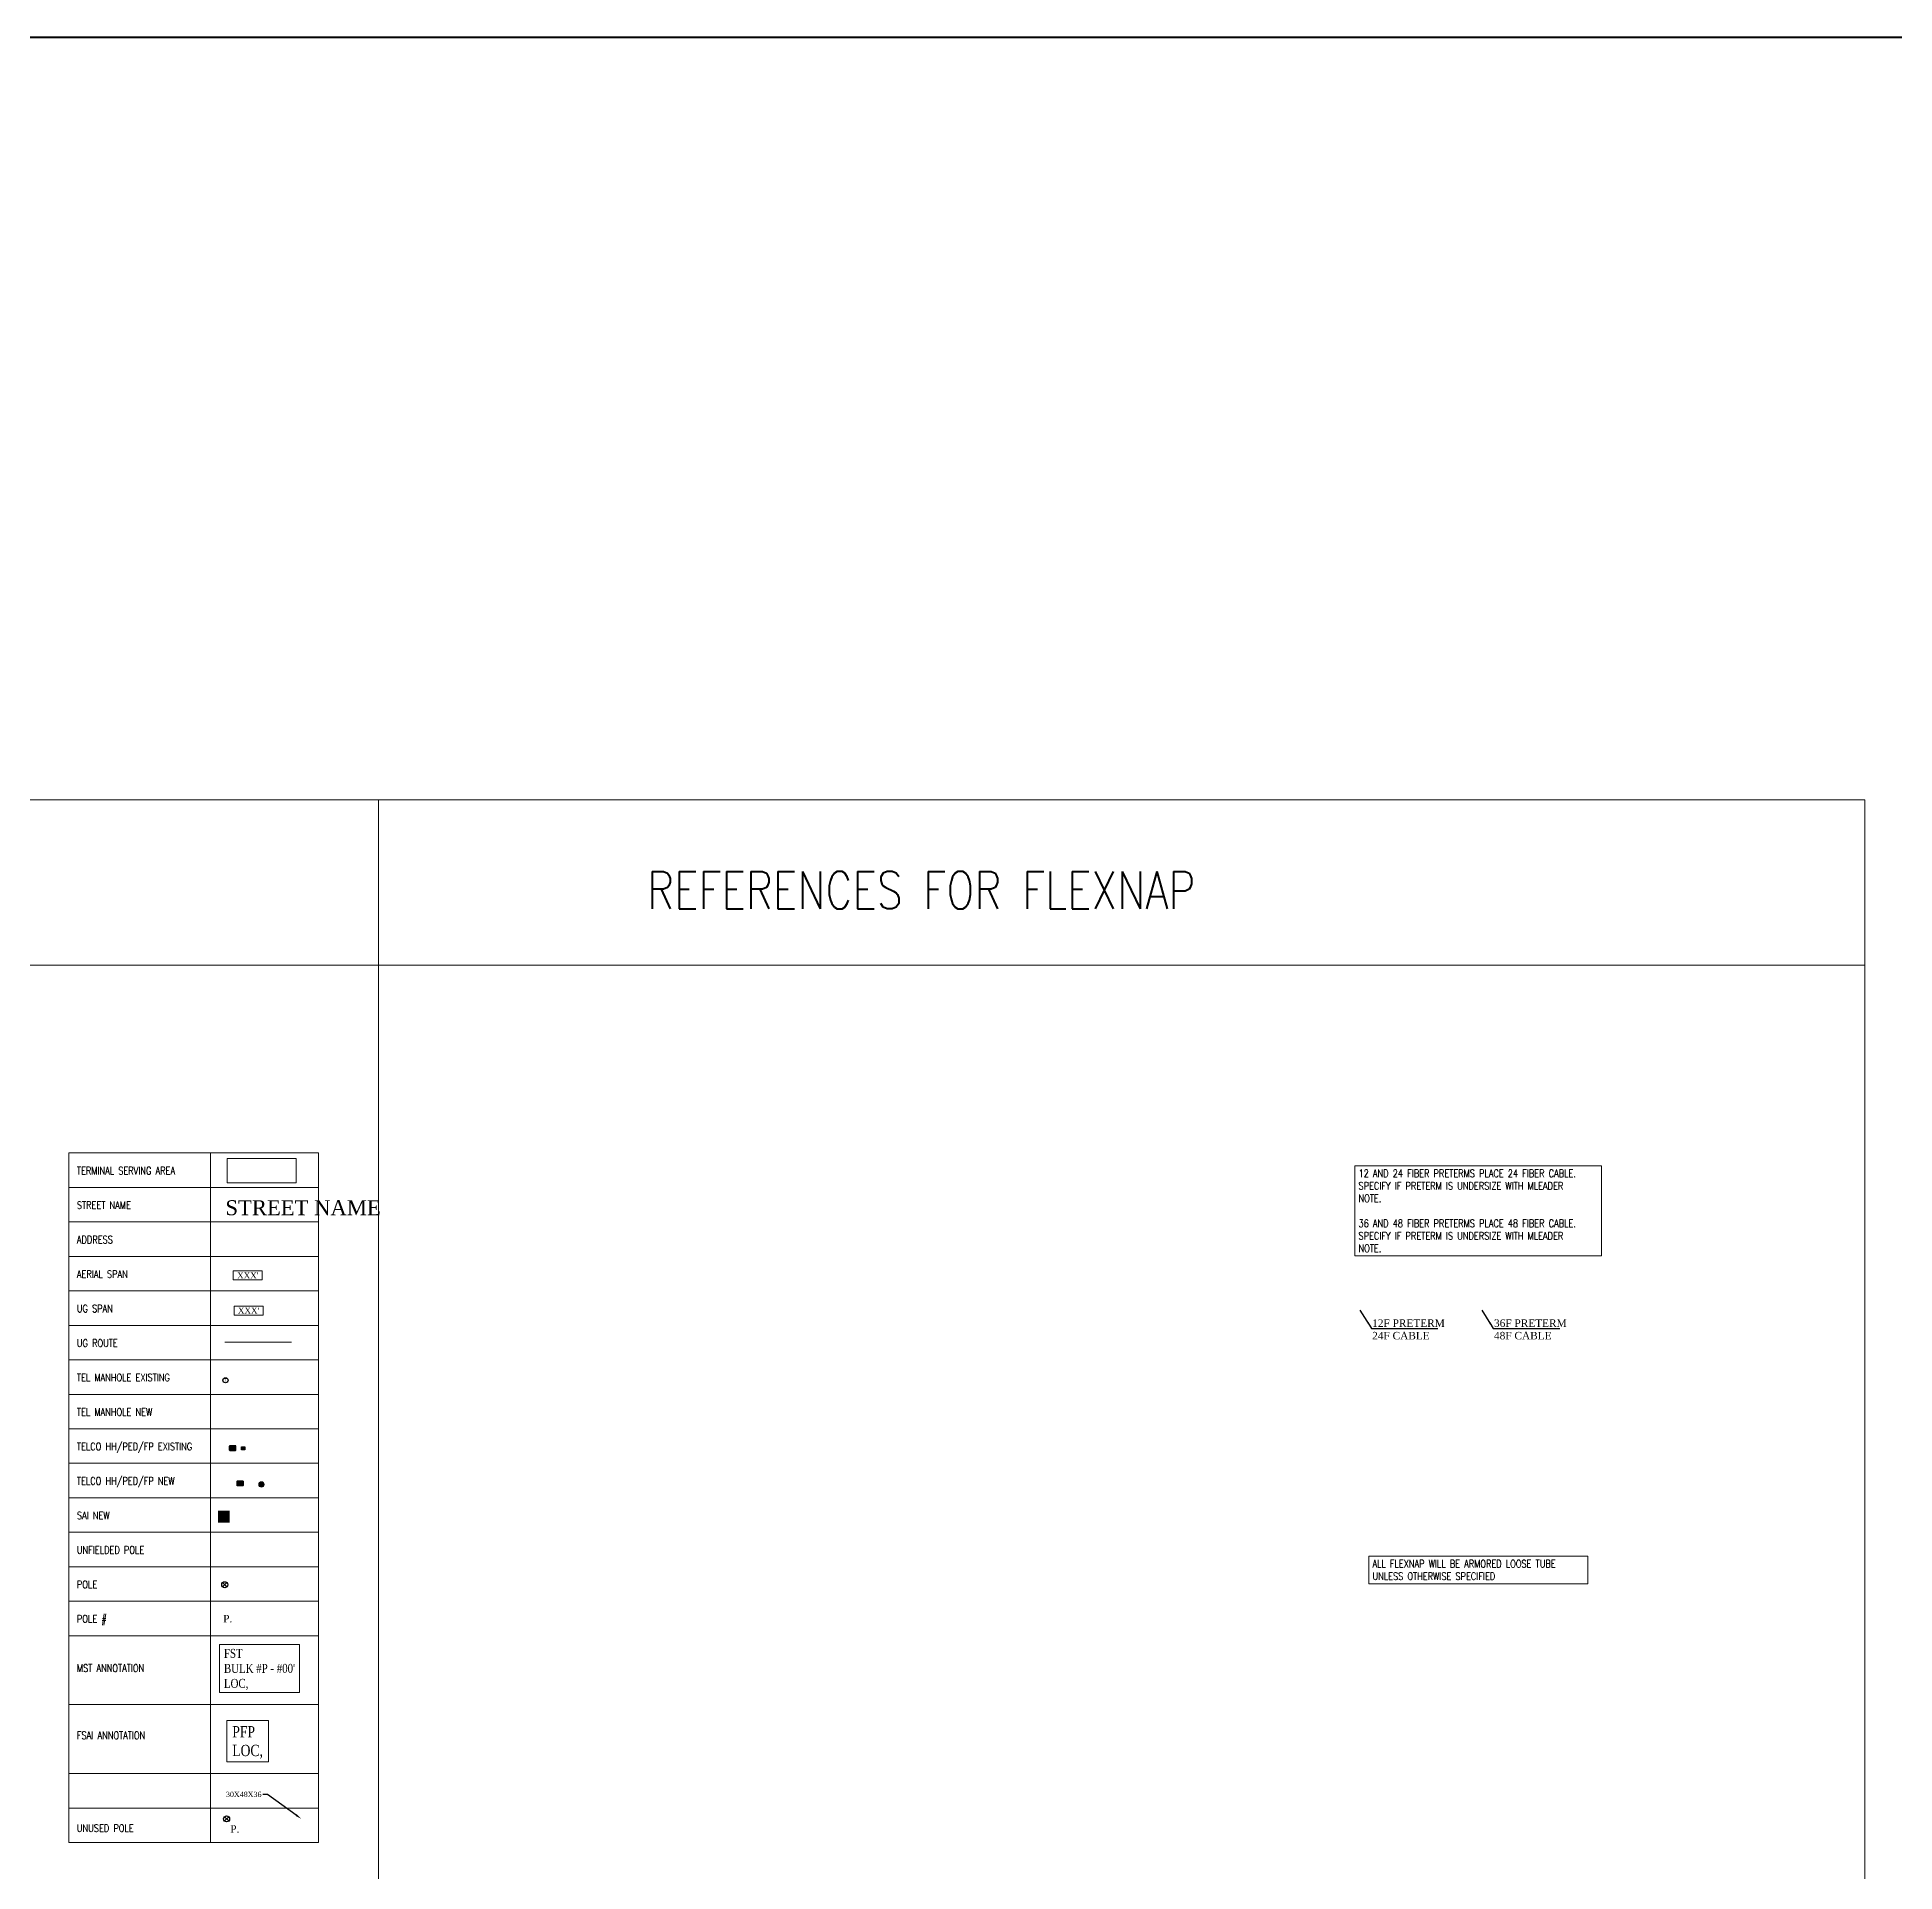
# Model space of a CAD drawing. Header units: feet. Extents: x 865220 to 5618803, y -2240498 to 1935234.
# Drawn here: x 2805825 to 2807064, y 954766 to 955990 of the extents above; entities that cross this region are included whole.
import ezdxf
from ezdxf import colors
from ezdxf.entities.mleader import LeaderData, LeaderLine
from ezdxf.enums import TextEntityAlignment as Align
from ezdxf.math import Vec2, Vec3

# ---------------------------------------------------------------- set-up
doc = ezdxf.new("R2010")
doc.units = ezdxf.units.FT
doc.header["$LTSCALE"] = 0.015
doc.header["$MEASUREMENT"] = 0
doc.set_wipeout_variables(frame=1)
for name, color, linetype in [('DETAIL', 7, 'Continuous'), ('FOOTAGE', 7, 'Continuous'), ('NOTES', 7, 'Continuous'), ('pole', 30, 'Continuous'), ('PROP_TEL', 6, 'Continuous'), ('STREET NAME', 7, 'Continuous'), ('TELEPHONE STRUCT-EX', 30, 'Continuous'), ('TELEPHONE STRUCT-PROP', 6, 'Continuous'), ('TERMINAL SERVING AREAS', 1, 'Continuous'), ('TERMINALS', 7, 'Continuous'), ('UNDERGROUND', 6, 'UNDERGROUND'), ('UNUSED POLES', 255, 'Continuous')]:
    doc.layers.add(name, color=color, linetype=linetype)
doc.layers.add('RUNNING LINE (UNDERGROUND)', color=10, linetype='Continuous', lineweight=40)
doc.layers.add('WORK BOUNDARY', color=110, linetype='Continuous', lineweight=40)
doc.layers.add('TEMPLATE REFERENCE', color=2, linetype='Continuous', plot=False)
doc.styles.add('Dimensions 100', font='arial.ttf')
doc.styles.add('LINETXT', font='txt.shx', dxfattribs={"height": 0.07})
doc.styles.add('RS332', font='romans.shx', dxfattribs={"width": 0.8})
doc.styles.add('SIMPLEX', font='times.ttf', dxfattribs={"width": 0.8})
doc.styles.get("Standard").update_dxf_attribs({"font": 'times.ttf'})
doc.styles.add('Utilities', font='arial.ttf', dxfattribs={"height": 2.5})
doc.linetypes.add('UNDERGROUND', pattern='A,2.25,-0.25,["UG",LINETXT,S=2,R=0,X=0,Y=-0.1],-0.55', length=3.05)

# ---------------------------------------------------------------- blocks, each defined once
blk = doc.blocks.new('TELPED')
at = {"linetype": 'Continuous', "flags": 128}
blk.add_lwpolyline([(0.28, 0.28), (0.28, -0.28), (-0.28, -0.28), (-0.28, 0.28)], close=True, dxfattribs=at)
blk = doc.blocks.new('TELEPHONE PEDESTAL')
at = {"layer": 'TELEPHONE STRUCT-EX'}
for p, q in [((-1.1, 1.1), (1.1, -1.1)), ((1.1, 1.1), (-1.1, -1.1))]:
    blk.add_line(p, q, dxfattribs=at)
at = {"layer": 'TELEPHONE STRUCT-EX', "xscale": 4, "yscale": 4, "zscale": 4}
blk.add_blockref('TELPED', (0, 0), dxfattribs=at)
blk = doc.blocks.new('TELEPHONE MANHOLE')
at = {"layer": 'TELEPHONE STRUCT-EX'}
blk.add_circle((0, 0), 1.76, dxfattribs=at)
at = {"layer": 'TELEPHONE STRUCT-EX', "style": 'SIMPLEX'}
blk.add_text('T', height=2, dxfattribs=at).set_placement((0, 0), align=Align.MIDDLE_CENTER)
blk = doc.blocks.new('EX HH')
at = {"ltscale": 40, "true_color": 0xffffff}
h = blk.add_hatch(color=7, dxfattribs=at)
h.dxf.hatch_style = 1
h.paths.add_polyline_path([(-0.061, -0.031, 0.414214), (-0.046, -0.046), (0.046, -0.046, 0.414214), (0.061, -0.031), (0.061, 0.031, 0.414214), (0.046, 0.046), (-0.046, 0.046, 0.414214), (-0.061, 0.031)])
at = {"color": 30, "const_width": 0.005, "flags": 128}
blk.add_lwpolyline([(-0.061, 0.031), (-0.061, -0.031, 0.414214), (-0.046, -0.046), (0.046, -0.046, 0.414214), (0.061, -0.031), (0.061, 0.031, 0.414214), (0.046, 0.046), (-0.046, 0.046, 0.414214)], format="xyb", close=True, dxfattribs=at)
at = {"layer": 'RUNNING LINE (UNDERGROUND)', "color": 7, "lineweight": -3, "flags": 128}
blk.add_lwpolyline([(-0.054, 0.031), (-0.054, -0.031, 0.414214), (-0.046, -0.038), (0.046, -0.038, 0.414214), (0.054, -0.031), (0.054, 0.031, 0.414214), (0.046, 0.038), (-0.046, 0.038, 0.414214)], format="xyb", close=True, dxfattribs=at)
at = {"layer": 'TELEPHONE STRUCT-PROP', "color": 30, "style": 'Utilities'}
blk.add_text('HH', height=0.05, dxfattribs=at).set_placement((0, 0), align=Align.MIDDLE_CENTER)
blk = doc.blocks.new('PFP')
at = {"color": 6}
blk.add_wipeout([(-0.121, 0.121), (0.121, 0.121), (0.121, -0.121), (-0.121, -0.121)], dxfattribs=at)
at = {"ltscale": 40, "true_color": 0xffffff}
h = blk.add_hatch(color=7, dxfattribs=at)
h.dxf.hatch_style = 1
h.paths.add_polyline_path([(-0.121, -0.121), (0.121, -0.121), (0.121, 0.121), (-0.121, 0.121)])
at = {"layer": 'RUNNING LINE (UNDERGROUND)', "color": 6, "lineweight": 0, "const_width": 0.0181, "flags": 128}
blk.add_lwpolyline([(-0.121, 0.121), (0.121, 0.121), (0.121, -0.121), (-0.121, -0.121)], close=True, dxfattribs=at)
at = {"layer": 'RUNNING LINE (UNDERGROUND)', "color": 18, "lineweight": 0, "true_color": 0x000000, "const_width": 0.0181, "flags": 128}
for points in [[(-0.084, -0.084), (0.084, 0.084)], [(-0.084, 0.084), (0.084, -0.084)]]:
    blk.add_lwpolyline(points, dxfattribs=at)
blk = doc.blocks.new('NEW HH')
at = {"ltscale": 40, "true_color": 0xffffff}
h = blk.add_hatch(color=7, dxfattribs=at)
h.dxf.hatch_style = 1
h.paths.add_polyline_path([(-0.061, -0.031, 0.414214), (-0.046, -0.046), (0.046, -0.046, 0.414214), (0.061, -0.031), (0.061, 0.031, 0.414214), (0.046, 0.046), (-0.046, 0.046, 0.414214), (-0.061, 0.031)])
at = {"layer": 'RUNNING LINE (UNDERGROUND)', "color": 6, "lineweight": 0, "const_width": 0.005, "flags": 128}
blk.add_lwpolyline([(-0.061, 0.031), (-0.061, -0.031, 0.414214), (-0.046, -0.046), (0.046, -0.046, 0.414214), (0.061, -0.031), (0.061, 0.031, 0.414214), (0.046, 0.046), (-0.046, 0.046, 0.414214)], format="xyb", close=True, dxfattribs=at)
at = {"layer": 'TELEPHONE STRUCT-PROP', "color": 18, "true_color": 0x000000, "style": 'Utilities'}
blk.add_text('HH', height=0.05, dxfattribs=at).set_placement((0, 0), align=Align.MIDDLE_CENTER)
blk = doc.blocks.new('Proposed FlowerPot')
at = {"lineweight": 5, "ltscale": 100, "true_color": 0xffffff}
h = blk.add_hatch(color=7, dxfattribs=at)
h.dxf.hatch_style = 1
h.paths.add_polyline_path([(-0.06, 0, 0.414214), (0, -0.06, 0.414214), (0.06, 0, 0.414214), (0, 0.06, 0.414214)])
at = {"lineweight": 5, "ltscale": 100}
blk.add_circle((0, 0), 0.0604, dxfattribs=at)
at = {"layer": 'RUNNING LINE (UNDERGROUND)', "color": 6, "lineweight": 5, "const_width": 0.00907, "flags": 128}
blk.add_lwpolyline([(-0.06, 0, -0.414214), (0, 0.06, -0.414214), (0.06, 0, -0.414214), (0, -0.06, -0.414214), (-0.06, 0)], format="xyb", dxfattribs=at)
at = {"color": 18, "linetype": 'ByBlock', "lineweight": 5, "ltscale": 100, "true_color": 0x000000, "style": 'Dimensions 100'}
blk.add_text('F', height=0.0744, dxfattribs=at).set_placement((-0.029, -0.037))
blk = doc.blocks.new('JOINT USE POLE')
at = {"layer": 'TELEPHONE STRUCT-EX', "color": 0}
for p, q in [((1.4, 1.4), (-1.4, -1.4)), ((-1.4, 1.4), (1.4, -1.4))]:
    blk.add_line(p, q, dxfattribs=at)
blk.add_circle((0, 0), 2, dxfattribs=at)

msp = doc.modelspace()

# ---------------------------------------------------------------- linework, layer by layer
at = {"layer": 'TEMPLATE REFERENCE', "lineweight": 5}
msp.add_line((2804068.7, 955370.8), (2807044.2, 955370.8), dxfattribs=at)
at = {"layer": 'TEMPLATE REFERENCE', "lineweight": 5, "ltscale": 1.5}
for p, q in [((2805940.3, 955245.5), (2805940.3, 954785.5)), ((2805845.8, 955222.5), (2806012.3, 955222.5)), ((2805845.8, 955199.5), (2806012.3, 955199.5)), ((2805845.8, 955176.5), (2806012.3, 955176.5)), ((2805845.8, 955153.5), (2806012.3, 955153.5)), ((2805845.8, 955130.5), (2806012.3, 955130.5)), ((2805845.8, 955107.5), (2806012.3, 955107.5)), ((2805845.8, 955084.5), (2806012.3, 955084.5)), ((2805845.8, 955061.5), (2806012.3, 955061.5)), ((2805845.8, 955038.5), (2806012.3, 955038.5)), ((2805845.8, 955015.5), (2806012.3, 955015.5)), ((2805845.8, 954992.5), (2806012.3, 954992.5)), ((2805845.8, 954969.5), (2806012.3, 954969.5)), ((2805845.8, 954946.5), (2806012.3, 954946.5)), ((2805845.8, 954923.5), (2806012.3, 954923.5)), ((2805845.8, 954877.5), (2806012.3, 954877.5)), ((2805845.8, 954831.5), (2806012.3, 954831.5)), ((2805845.8, 954808.5), (2806012.3, 954808.5)), ((2805845.8, 954785.5), (2806004.4, 954785.5))]:
    msp.add_line(p, q, dxfattribs=at)
at = {"layer": 'TEMPLATE REFERENCE', "lineweight": 5}
msp.add_lwpolyline([(2805060.5, 955481), (2806052.4, 955481), (2806052.4, 954542.3), (2805060.5, 954542.3)], close=True, dxfattribs=at)
at = {"layer": 'TEMPLATE REFERENCE', "lineweight": 5, "ltscale": 1.5}
msp.add_lwpolyline([(2805845.8, 955245.5), (2806012.3, 955245.5), (2806012.3, 954785.5), (2805845.8, 954785.5)], close=True, dxfattribs=at)
at = {"layer": 'TERMINAL SERVING AREAS', "lineweight": 5, "ltscale": 1.5, "flags": 128}
msp.add_lwpolyline([(2805951.4, 955225.5), (2805951.4, 955241.9), (2805997.5, 955241.9), (2805997.5, 955225.5)], close=True, dxfattribs=at)
at = {"layer": 'UNDERGROUND', "color": 6, "lineweight": 5, "ltscale": 1.5, "flags": 128}
msp.add_lwpolyline([(2805949.9, 955119.4), (2805994.4, 955119.4)], dxfattribs=at)
at = {"layer": 'WORK BOUNDARY', "lineweight": 50}
msp.add_lwpolyline([(2801784.4, 955989.8), (2813986.2, 955989.8), (2813986.2, 952089.2), (2801784.4, 952089.2)], close=True, dxfattribs=at)

# ---------------------------------------------------------------- block references
at = {"layer": 'pole', "lineweight": 5}
msp.add_blockref('JOINT USE POLE', (2805949.8, 954957.5), dxfattribs=at)
at = {"layer": 'PROP_TEL', "lineweight": 5}
for name, p, xscale, yscale, zscale in [('NEW HH', (2805960.1, 955025.1), 40, 40, 40), ('Proposed FlowerPot', (2805974.3, 955024.4), 30, 30, 30)]:
    msp.add_blockref(name, p, dxfattribs=dict(at, xscale=xscale, yscale=yscale, zscale=zscale))
at = {"layer": 'TELEPHONE STRUCT-EX', "lineweight": 5}
for name, p, xscale, yscale, zscale in [('TELEPHONE MANHOLE', (2805950.3, 955093.9), 0.9768868823137693, 0.9768868823137693, 0.9768868823137693), ('EX HH', (2805955.1, 955048.6), 40, 40, 40), ('TELEPHONE PEDESTAL', (2805962.2, 955048.5), 0.9768868823137693, 0.9768868823137693, 0.9768868823137693)]:
    msp.add_blockref(name, p, dxfattribs=dict(at, xscale=xscale, yscale=yscale, zscale=zscale))
at = {"layer": 'UNUSED POLES', "lineweight": 5}
msp.add_blockref('JOINT USE POLE', (2805951.1, 954801.3), dxfattribs=at)

# ---------------------------------------------------------------- texts
at = {"layer": 'pole', "color": 30, "lineweight": 5, "ltscale": 40, "insert": (2805948.8, 954937.4), "char_height": 5, "attachment_point": 1}
msp.add_mtext('P.', dxfattribs=at)
at = {"layer": 'STREET NAME', "lineweight": 5, "ltscale": 40, "insert": (2805950.3, 955214), "char_height": 10, "attachment_point": 1}
msp.add_mtext('STREET NAME', dxfattribs=at)
at = {"layer": 'TEMPLATE REFERENCE', "lineweight": 5, "style": 'RS332', "width": 0.8}
for s, height, p in [('REFERENCES FOR FLEXNAP', 25, (2806231.5, 955408.3)), ('TERMINAL SERVING AREA', 5, (2805851.2, 955231.2)), ('STREET NAME', 5, (2805851.2, 955208.2)), ('ADDRESS', 5, (2805851.2, 955185.2)), ('AERIAL SPAN', 5, (2805851.2, 955162.2)), ('UG SPAN', 5, (2805851.2, 955139.2)), ('UG ROUTE', 5, (2805851.2, 955116.2)), ('TEL MANHOLE EXISTING', 5, (2805851.2, 955093.2)), ('TEL MANHOLE NEW', 5, (2805851.2, 955070.2)), ('TELCO HH/PED/FP EXISTING', 5, (2805851.2, 955047.2)), ('TELCO HH/PED/FP NEW', 5, (2805851.2, 955024.2)), ('SAI NEW', 5, (2805851.2, 955001.2)), ('UNFIELDED POLE', 5, (2805851.2, 954978.2)), ('POLE', 5, (2805851.2, 954955.2)), ('POLE #', 5, (2805851.2, 954932.2)), ('MST ANNOTATION', 5, (2805851.2, 954899.4)), ('FSAI ANNOTATION', 5, (2805851.2, 954854.5)), ('UNUSED POLE', 5, (2805851.2, 954792.6))]:
    msp.add_text(s, height=height, dxfattribs=at).set_placement(p)
at = {"layer": 'TEMPLATE REFERENCE', "lineweight": 5, "ltscale": 1.5, "char_height": 5, "attachment_point": 1, "style": 'RS332', "bg_fill": 16, "box_fill_scale": 1.5, "bg_fill_color": 256, "bg_fill_transparency": 0}
for s, insert, width in [('12 AND 24 FIBER PRETERMS PLACE 24 FIBER CABLE. SPECIFY IF PRETERM IS UNDERSIZE WITH MLEADER NOTE.\\P\\P36 AND 48 FIBER PRETERMS PLACE 48 FIBER CABLE. SPECIFY IF PRETERM IS UNDERSIZE WITH MLEADER NOTE.', (2806706.3, 955234.4), 159.669), ('ALL FLEXNAP WILL BE ARMORED LOOSE TUBE UNLESS OTHERWISE SPECIFIED', (2806715.6, 954974), 141.193)]:
    msp.add_mtext(s, dxfattribs=dict(at, insert=insert, width=width))
at = {"layer": 'UNUSED POLES', "color": 30, "lineweight": 5, "ltscale": 40, "insert": (2805953.5, 954797.1), "char_height": 5, "attachment_point": 1}
msp.add_mtext('P.', dxfattribs=at)

# ---------------------------------------------------------------- next in the draw order: block references
at = {"layer": 'PROP_TEL', "lineweight": 5, "xscale": 30, "yscale": 30, "zscale": 30}
msp.add_blockref('PFP', (2805949.2, 955002.9), dxfattribs=at)

# ---------------------------------------------------------------- next in the draw order: texts
at = {"layer": 'FOOTAGE', "lineweight": 5, "ltscale": 40, "char_height": 4, "width": 17.345, "attachment_point": 5, "bg_fill": 19, "box_fill_scale": 1.25, "bg_fill_color": 256, "bg_fill_transparency": 0}
for insert in [(2805965.2, 955163.8), (2805965.7, 955140.4)]:
    msp.add_mtext("\\pxqc;XXX'", dxfattribs=dict(at, insert=insert))
at = {"layer": 'PROP_TEL', "lineweight": 5, "ltscale": 0.5, "insert": (2805954.9, 954863.2), "char_height": 7.5, "attachment_point": 1, "style": 'SIMPLEX', "bg_fill": 19, "box_fill_scale": 1.5, "bg_fill_color": 256, "bg_fill_transparency": 0}
msp.add_mtext('PFP\\PLOC,', dxfattribs=at)
at = {"layer": 'TERMINALS', "lineweight": 5, "ltscale": 0.5, "insert": (2805949.3, 954914.7), "char_height": 6, "attachment_point": 1, "style": 'SIMPLEX', "bg_fill": 19, "box_fill_scale": 1.5, "bg_fill_color": 256, "bg_fill_transparency": 0}
msp.add_mtext("FST\\PBULK #P - #00'\\PLOC,", dxfattribs=at)

# ---------------------------------------------------------------- next in the draw order: leaders
at = {"layer": 'DETAIL', "lineweight": 5, "ltscale": 5}
ml = msp.add_multileader_mtext('Standard', dxfattribs=at)
ml.set_content('30X48X36', color=256)
ml.set_leader_properties()
ml.build(insert=Vec2(0, 0))
ml.multileader.update_dxf_attribs({"has_text_frame": 1, "text_left_attachment_type": 2, "text_right_attachment_type": 2, "dogleg_length": 3})
ctx = ml.context
ctx.base_point, ctx.char_height, ctx.landing_gap_size, ctx.plane_origin = Vec3(2805949.7, 954817.6), 3.5, 1.5, Vec3(2806025, 954834.5)
ctx.left_attachment, ctx.right_attachment, ctx.text_align_type = 2, 2, 1
notes = []
notes.append((ctx, [(0, (1, 1, 0), (2805978.3, 954817.6), (-1, 0), 3, [(0, [(2806000.7, 954801.5)], 0, [])])]))
ctx.mtext.insert, ctx.mtext.alignment, ctx.mtext.flow_direction = Vec3(2805962.5, 954819.4), 2, 5
ctx.mtext.has_bg_fill, ctx.mtext.bg_color, ctx.mtext.bg_scale_factor, ctx.mtext.bg_transparency, ctx.mtext.use_window_bg_color = 1, -1027028792, 1.5, 0, 1
at = {"layer": 'NOTES', "color": 32, "lineweight": 5, "ltscale": 1.5}
ml = msp.add_multileader_mtext('Standard', dxfattribs=at)
ml.set_content('12F PRETERM\\P24F CABLE', color=32)
ml.set_leader_properties()
ml.build(insert=Vec2(0, 0))
ml.multileader.update_dxf_attribs({"text_left_attachment_type": 6, "text_right_attachment_type": 6, "dogleg_length": 0.36, "arrow_head_size": 0.18})
ctx = ml.context
ctx.base_point, ctx.char_height, ctx.arrow_head_size, ctx.landing_gap_size, ctx.plane_origin = Vec3(2806715.3, 955128.5), 5, 0.18, 0.09, Vec3(2806529.8, 955157.5)
ctx.left_attachment, ctx.right_attachment = 6, 6
notes.append((ctx, [(0, (1, 1, 0), (2806714.9, 955128.5), (1, 0), 0.36, [(0, [(2806707.1, 955140.9)], 0, [])])]))
ctx.mtext.insert, ctx.mtext.flow_direction = Vec3(2806715.4, 955134.5), 5
ctx.mtext.has_bg_fill, ctx.mtext.bg_color, ctx.mtext.bg_scale_factor, ctx.mtext.bg_transparency, ctx.mtext.use_window_bg_color = 1, -1027028792, 1.5, 0, 1
ml = msp.add_multileader_mtext('Standard', dxfattribs=at)
ml.set_content('36F PRETERM\\P48F CABLE', color=32)
ml.set_leader_properties()
ml.build(insert=Vec2(0, 0))
ml.multileader.update_dxf_attribs({"text_left_attachment_type": 6, "text_right_attachment_type": 6, "dogleg_length": 0.36, "arrow_head_size": 0.18})
ctx = ml.context
ctx.base_point, ctx.char_height, ctx.arrow_head_size, ctx.landing_gap_size, ctx.plane_origin = Vec3(2806796.6, 955128.5), 5, 0.18, 0.09, Vec3(2806611.1, 955157.5)
ctx.left_attachment, ctx.right_attachment = 6, 6
notes.append((ctx, [(0, (1, 1, 0), (2806796.2, 955128.5), (1, 0), 0.36, [(0, [(2806788.4, 955140.9)], 0, [])])]))
ctx.mtext.insert, ctx.mtext.flow_direction = Vec3(2806796.7, 955134.5), 5
ctx.mtext.has_bg_fill, ctx.mtext.bg_color, ctx.mtext.bg_scale_factor, ctx.mtext.bg_transparency, ctx.mtext.use_window_bg_color = 1, -1027028792, 1.5, 0, 1
for ctx, leaders in notes:
    for number, flags, end, landing, length, lines in leaders:
        leader = LeaderData()
        leader.index, (leader.has_last_leader_line, leader.has_dogleg_vector, leader.attachment_direction) = number, flags
        leader.last_leader_point, leader.dogleg_vector, leader.dogleg_length = Vec3(end), Vec3(landing), length
        for number, points, colour, breaks in lines:
            line = LeaderLine()
            line.index, line.vertices, line.color, line.breaks = number, Vec3.list(points), colors.encode_raw_color(colour), breaks
            leader.lines.append(line)
        ctx.leaders.append(leader)

# ---------------------------------------------------------------- next in the draw order: linework, layer by layer
at = {"layer": 'TEMPLATE REFERENCE', "lineweight": 5}
msp.add_lwpolyline([(2806052.4, 955481), (2807044.2, 955481), (2807044.2, 954542.3), (2806052.4, 954542.3)], close=True, dxfattribs=at)

doc.saveas('drawing.dxf')
